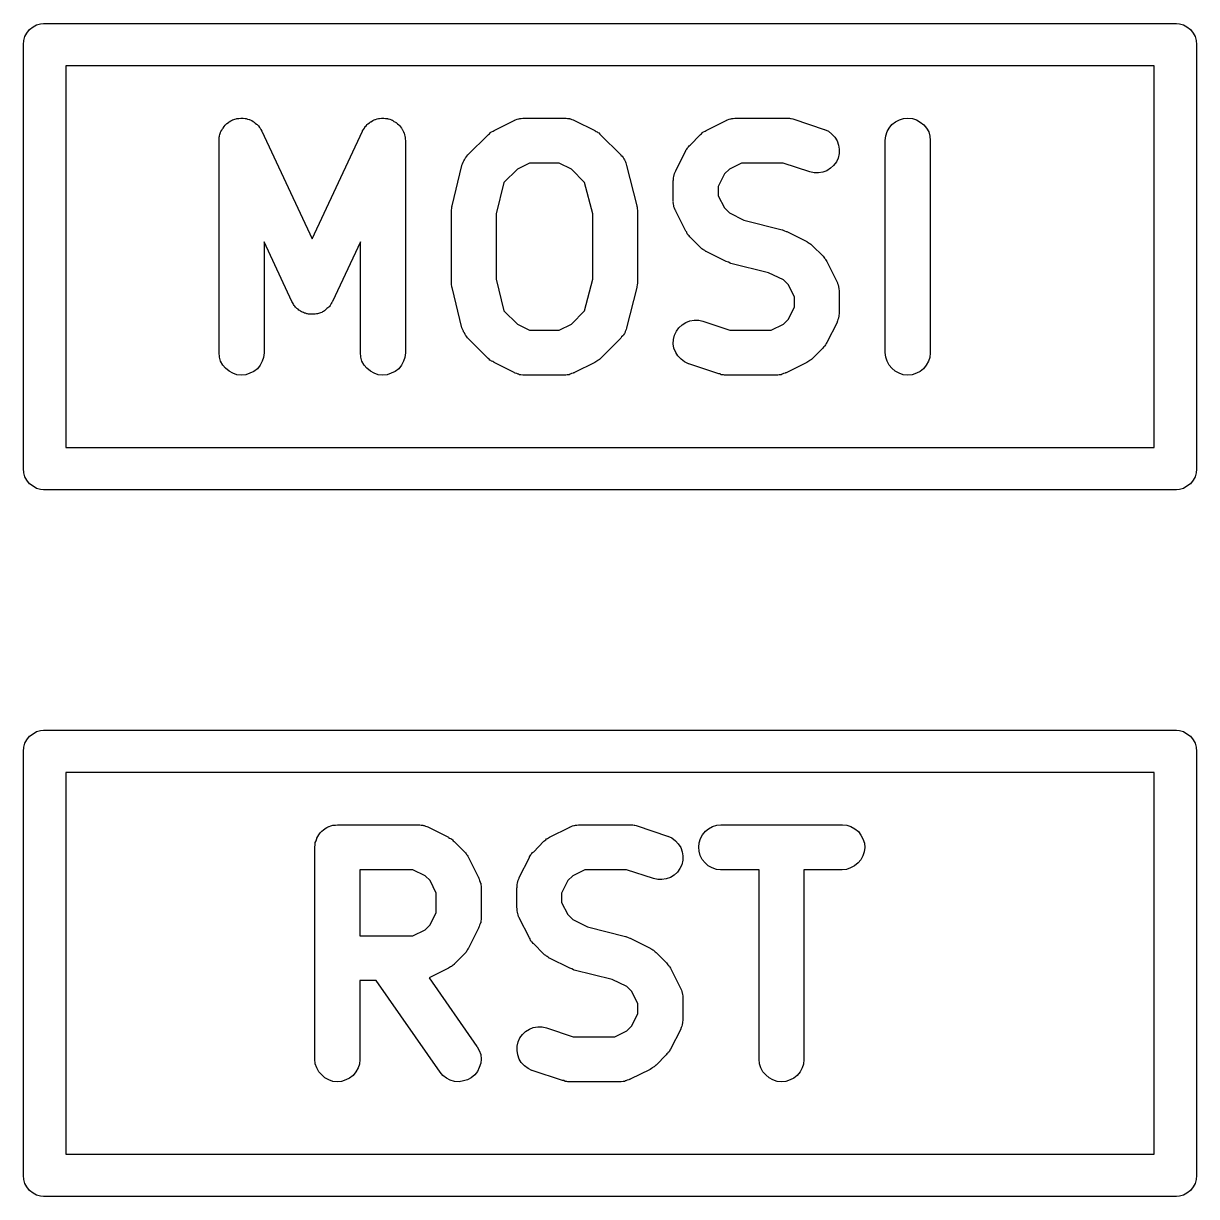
# Model space of a CAD drawing. Extents: x 100.6 to 144.5, y -108 to -92.
# Drawn here: x 100.64 to 103.96, y -103.66 to -100.34 of the extents above; entities that cross this region are included whole.
import ezdxf

# ---------------------------------------------------------------- set-up
doc = ezdxf.new("R2010")
doc.units = 0
doc.header["$MEASUREMENT"] = 0
doc.layers.add('BLACK', color=7, linetype='CONTINUOUS')

msp = doc.modelspace()

# ---------------------------------------------------------------- linework, layer by layer
at = {"layer": 'BLACK', "linetype": 'CONTINUOUS'}
for p, q in [((100.65, -100.367), (100.657, -100.357)), ((100.657, -100.357), (100.667, -100.35)), ((100.667, -100.35), (100.677, -100.344)), ((100.677, -100.344), (100.688, -100.341)), ((100.688, -100.341), (100.697, -100.34)), ((100.697, -100.34), (100.7, -100.34)), ((100.7, -100.34), (100.703, -100.34)), ((100.703, -100.34), (103.897, -100.34)), ((103.897, -100.34), (103.9, -100.34)), ((103.9, -100.34), (103.903, -100.34)), ((103.903, -100.34), (103.912, -100.341)), ((103.912, -100.341), (103.923, -100.344)), ((103.923, -100.344), (103.933, -100.35)), ((103.933, -100.35), (103.943, -100.357)), ((103.943, -100.357), (103.95, -100.367)), ((100.64, -100.4), (100.641, -100.388)), ((100.641, -100.388), (100.644, -100.377)), ((100.644, -100.377), (100.65, -100.367)), ((103.95, -100.367), (103.956, -100.377)), ((103.956, -100.377), (103.959, -100.388)), ((103.959, -100.388), (103.96, -100.4)), ((100.64, -100.403), (100.64, -100.4)), ((100.64, -101.597), (100.64, -100.403)), ((103.96, -100.4), (103.96, -100.403)), ((103.96, -100.403), (103.96, -101.597)), ((100.76, -100.46), (100.76, -101.54)), ((103.84, -100.46), (100.76, -100.46)), ((103.84, -101.54), (103.84, -100.46)), ((101.208, -100.632), (101.211, -100.628)), ((101.211, -100.628), (101.212, -100.627)), ((101.212, -100.627), (101.213, -100.626)), ((101.213, -100.626), (101.216, -100.623)), ((101.216, -100.623), (101.22, -100.62)), ((101.22, -100.62), (101.221, -100.619)), ((101.221, -100.619), (101.222, -100.618)), ((101.222, -100.618), (101.227, -100.616)), ((101.227, -100.616), (101.231, -100.614)), ((101.231, -100.614), (101.232, -100.613)), ((101.232, -100.613), (101.233, -100.613)), ((101.233, -100.613), (101.238, -100.611)), ((101.238, -100.611), (101.242, -100.61)), ((101.242, -100.61), (101.244, -100.609)), ((101.244, -100.609), (101.245, -100.609)), ((101.245, -100.609), (101.25, -100.609)), ((101.25, -100.609), (101.255, -100.608)), ((101.255, -100.608), (101.256, -100.608)), ((101.256, -100.608), (101.258, -100.608)), ((101.258, -100.608), (101.262, -100.608)), ((101.262, -100.608), (101.267, -100.609)), ((101.267, -100.609), (101.268, -100.609)), ((101.268, -100.609), (101.27, -100.609)), ((101.27, -100.609), (101.274, -100.611)), ((101.274, -100.611), (101.279, -100.612)), ((101.279, -100.612), (101.28, -100.612)), ((101.28, -100.612), (101.282, -100.613)), ((101.282, -100.613), (101.286, -100.615)), ((101.286, -100.615), (101.29, -100.617)), ((101.29, -100.617), (101.291, -100.618)), ((101.291, -100.618), (101.293, -100.619)), ((101.293, -100.619), (101.296, -100.622)), ((101.296, -100.622), (101.3, -100.625)), ((101.3, -100.625), (101.301, -100.626)), ((101.301, -100.626), (101.302, -100.627)), ((101.302, -100.627), (101.305, -100.63)), ((101.61, -100.63), (101.613, -100.626)), ((101.613, -100.626), (101.614, -100.625)), ((101.614, -100.625), (101.615, -100.624)), ((101.615, -100.624), (101.619, -100.621)), ((101.619, -100.621), (101.622, -100.618)), ((101.622, -100.618), (101.624, -100.618)), ((101.624, -100.618), (101.625, -100.617)), ((101.625, -100.617), (101.629, -100.615)), ((101.629, -100.615), (101.633, -100.613)), ((101.633, -100.613), (101.635, -100.612)), ((101.635, -100.612), (101.636, -100.612)), ((101.636, -100.612), (101.641, -100.61)), ((101.641, -100.61), (101.645, -100.609)), ((101.645, -100.609), (101.647, -100.609)), ((101.647, -100.609), (101.648, -100.609)), ((101.648, -100.609), (101.653, -100.608)), ((101.653, -100.608), (101.658, -100.608)), ((101.658, -100.608), (101.659, -100.608)), ((101.659, -100.608), (101.66, -100.608)), ((101.66, -100.608), (101.665, -100.609)), ((101.665, -100.609), (101.67, -100.609)), ((101.67, -100.609), (101.671, -100.61)), ((101.671, -100.61), (101.673, -100.61)), ((101.673, -100.61), (101.677, -100.611)), ((101.677, -100.611), (101.682, -100.613)), ((101.682, -100.613), (101.683, -100.614)), ((101.683, -100.614), (101.684, -100.614)), ((101.684, -100.614), (101.688, -100.617)), ((101.688, -100.617), (101.693, -100.619)), ((101.693, -100.619), (101.694, -100.62)), ((101.694, -100.62), (101.695, -100.62)), ((101.695, -100.62), (101.699, -100.624)), ((101.699, -100.624), (101.702, -100.627)), ((101.702, -100.627), (101.703, -100.628)), ((101.703, -100.628), (101.704, -100.629)), ((101.704, -100.629), (101.707, -100.633)), ((101.972, -100.643), (102.029, -100.615)), ((102.029, -100.615), (102.03, -100.614)), ((102.03, -100.614), (102.031, -100.614)), ((102.031, -100.614), (102.033, -100.613)), ((102.033, -100.613), (102.037, -100.611)), ((102.037, -100.611), (102.041, -100.61)), ((102.041, -100.61), (102.043, -100.61)), ((102.043, -100.61), (102.045, -100.609)), ((102.045, -100.609), (102.049, -100.609)), ((102.049, -100.609), (102.053, -100.608)), ((102.053, -100.608), (102.055, -100.608)), ((102.055, -100.608), (102.057, -100.608)), ((102.057, -100.608), (102.171, -100.608)), ((102.171, -100.608), (102.172, -100.608)), ((102.172, -100.608), (102.174, -100.608)), ((102.174, -100.608), (102.176, -100.608)), ((102.176, -100.608), (102.18, -100.609)), ((102.18, -100.609), (102.185, -100.609)), ((102.185, -100.609), (102.186, -100.61)), ((102.186, -100.61), (102.188, -100.61)), ((102.188, -100.61), (102.192, -100.612)), ((102.192, -100.612), (102.196, -100.613)), ((102.196, -100.613), (102.198, -100.614)), ((102.198, -100.614), (102.2, -100.615)), ((102.2, -100.615), (102.257, -100.643)), ((102.572, -100.643), (102.629, -100.615)), ((102.629, -100.615), (102.63, -100.614)), ((102.63, -100.614), (102.631, -100.614)), ((102.631, -100.614), (102.633, -100.613)), ((102.633, -100.613), (102.637, -100.611)), ((102.637, -100.611), (102.641, -100.61)), ((102.641, -100.61), (102.643, -100.61)), ((102.643, -100.61), (102.645, -100.609)), ((102.645, -100.609), (102.649, -100.609)), ((102.649, -100.609), (102.653, -100.608)), ((102.653, -100.608), (102.655, -100.608)), ((102.655, -100.608), (102.657, -100.608)), ((102.657, -100.608), (102.8, -100.608)), ((102.8, -100.608), (102.801, -100.608)), ((102.801, -100.608), (102.804, -100.608)), ((102.804, -100.608), (102.808, -100.608)), ((102.808, -100.608), (102.811, -100.609)), ((102.811, -100.609), (102.813, -100.609)), ((102.813, -100.609), (102.817, -100.61)), ((102.817, -100.61), (102.82, -100.611)), ((102.82, -100.611), (102.906, -100.64)), ((103.09, -100.636), (103.098, -100.626)), ((103.098, -100.626), (103.108, -100.618)), ((103.108, -100.618), (103.119, -100.613)), ((103.119, -100.613), (103.131, -100.609)), ((103.131, -100.609), (103.143, -100.608)), ((103.143, -100.608), (103.156, -100.609)), ((103.156, -100.609), (103.167, -100.613)), ((103.167, -100.613), (103.178, -100.619)), ((103.178, -100.619), (103.188, -100.627)), ((103.188, -100.627), (103.196, -100.636)), ((101.194, -100.661), (101.195, -100.66)), ((101.194, -100.666), (101.194, -100.661)), ((101.195, -100.658), (101.196, -100.654)), ((101.195, -100.66), (101.195, -100.658)), ((101.196, -100.654), (101.198, -100.649)), ((101.198, -100.648), (101.199, -100.646)), ((101.198, -100.649), (101.198, -100.648)), ((101.199, -100.646), (101.201, -100.642)), ((101.201, -100.642), (101.203, -100.638)), ((101.203, -100.638), (101.204, -100.637)), ((101.204, -100.637), (101.205, -100.636)), ((101.205, -100.636), (101.208, -100.632)), ((101.305, -100.63), (101.308, -100.634)), ((101.308, -100.634), (101.309, -100.635)), ((101.309, -100.635), (101.31, -100.636)), ((101.31, -100.636), (101.312, -100.64)), ((101.312, -100.64), (101.315, -100.645)), ((101.315, -100.645), (101.457, -100.95)), ((101.457, -100.95), (101.6, -100.645)), ((101.6, -100.644), (101.602, -100.64)), ((101.6, -100.645), (101.6, -100.644)), ((101.602, -100.64), (101.605, -100.636)), ((101.605, -100.636), (101.606, -100.634)), ((101.606, -100.633), (101.61, -100.63)), ((101.606, -100.634), (101.606, -100.633)), ((101.707, -100.633), (101.71, -100.636)), ((101.71, -100.636), (101.711, -100.638)), ((101.711, -100.638), (101.712, -100.639)), ((101.712, -100.639), (101.714, -100.643)), ((101.714, -100.643), (101.716, -100.647)), ((101.716, -100.647), (101.716, -100.649)), ((101.716, -100.649), (101.717, -100.65)), ((101.717, -100.65), (101.718, -100.655)), ((101.718, -100.655), (101.719, -100.659)), ((101.719, -100.659), (101.72, -100.661)), ((101.72, -100.661), (101.72, -100.662)), ((101.72, -100.662), (101.72, -100.667)), ((101.898, -100.712), (101.955, -100.655)), ((101.955, -100.655), (101.956, -100.654)), ((101.956, -100.654), (101.959, -100.652)), ((101.959, -100.652), (101.961, -100.65)), ((101.961, -100.65), (101.963, -100.648)), ((101.963, -100.648), (101.965, -100.647)), ((101.965, -100.647), (101.969, -100.645)), ((101.969, -100.645), (101.972, -100.643)), ((102.257, -100.643), (102.258, -100.644)), ((102.258, -100.644), (102.261, -100.646)), ((102.261, -100.646), (102.264, -100.647)), ((102.264, -100.647), (102.266, -100.649)), ((102.266, -100.649), (102.268, -100.65)), ((102.268, -100.65), (102.271, -100.653)), ((102.271, -100.653), (102.273, -100.655)), ((102.273, -100.655), (102.331, -100.712)), ((102.527, -100.684), (102.555, -100.655)), ((102.555, -100.655), (102.556, -100.654)), ((102.556, -100.654), (102.559, -100.652)), ((102.559, -100.652), (102.561, -100.65)), ((102.561, -100.65), (102.563, -100.648)), ((102.563, -100.648), (102.565, -100.647)), ((102.565, -100.647), (102.569, -100.645)), ((102.569, -100.645), (102.572, -100.643)), ((102.906, -100.64), (102.907, -100.64)), ((102.907, -100.64), (102.918, -100.645)), ((102.918, -100.645), (102.928, -100.653)), ((102.928, -100.653), (102.936, -100.662)), ((102.936, -100.662), (102.943, -100.672)), ((103.079, -100.671), (103.081, -100.658)), ((103.081, -100.658), (103.084, -100.646)), ((103.084, -100.646), (103.09, -100.636)), ((103.196, -100.636), (103.202, -100.647)), ((103.202, -100.647), (103.205, -100.659)), ((103.205, -100.659), (103.206, -100.671)), ((101.194, -100.671), (101.194, -100.666)), ((101.194, -101.271), (101.194, -100.671)), ((101.194, -100.671), (101.194, -100.671)), ((101.72, -100.667), (101.721, -100.671)), ((101.721, -100.671), (101.721, -101.271)), ((102.517, -100.696), (102.519, -100.693)), ((102.519, -100.693), (102.52, -100.691)), ((102.52, -100.691), (102.522, -100.689)), ((102.522, -100.689), (102.524, -100.686)), ((102.524, -100.686), (102.527, -100.684)), ((102.943, -100.672), (102.947, -100.684)), ((102.947, -100.684), (102.949, -100.696)), ((103.079, -101.271), (103.079, -100.671)), ((103.079, -100.671), (103.079, -100.671)), ((103.206, -100.671), (103.206, -101.271)), ((101.886, -100.729), (101.888, -100.726)), ((101.888, -100.726), (101.89, -100.722)), ((101.89, -100.722), (101.891, -100.72)), ((101.891, -100.72), (101.892, -100.719)), ((101.892, -100.719), (101.895, -100.716)), ((101.895, -100.716), (101.898, -100.712)), ((102.331, -100.712), (102.331, -100.713)), ((102.331, -100.713), (102.334, -100.716)), ((102.334, -100.716), (102.337, -100.719)), ((102.337, -100.719), (102.338, -100.721)), ((102.338, -100.721), (102.339, -100.723)), ((102.339, -100.723), (102.341, -100.726)), ((102.341, -100.726), (102.343, -100.73)), ((102.486, -100.757), (102.515, -100.7)), ((102.515, -100.699), (102.517, -100.696)), ((102.515, -100.7), (102.515, -100.699)), ((102.946, -100.721), (102.941, -100.732)), ((102.949, -100.708), (102.946, -100.721)), ((102.949, -100.696), (102.949, -100.708)), ((101.853, -100.856), (101.881, -100.742)), ((101.881, -100.741), (101.883, -100.737)), ((101.881, -100.742), (101.881, -100.741)), ((101.883, -100.737), (101.884, -100.733)), ((101.884, -100.733), (101.885, -100.731)), ((101.885, -100.731), (101.886, -100.729)), ((102.038, -100.752), (102, -100.79)), ((102.072, -100.735), (102.038, -100.752)), ((102.156, -100.735), (102.072, -100.735)), ((102.191, -100.752), (102.156, -100.735)), ((102.228, -100.79), (102.191, -100.752)), ((102.343, -100.73), (102.344, -100.732)), ((102.344, -100.732), (102.345, -100.734)), ((102.345, -100.734), (102.346, -100.738)), ((102.346, -100.738), (102.347, -100.742)), ((102.347, -100.742), (102.376, -100.856)), ((102.483, -100.765), (102.484, -100.761)), ((102.484, -100.761), (102.485, -100.759)), ((102.485, -100.759), (102.486, -100.757)), ((102.638, -100.752), (102.624, -100.766)), ((102.672, -100.735), (102.638, -100.752)), ((102.79, -100.735), (102.672, -100.735)), ((102.866, -100.76), (102.79, -100.735)), ((102.878, -100.763), (102.866, -100.76)), ((102.902, -100.761), (102.89, -100.763)), ((102.914, -100.757), (102.902, -100.761)), ((102.924, -100.75), (102.914, -100.757)), ((102.933, -100.742), (102.924, -100.75)), ((102.941, -100.732), (102.933, -100.742)), ((102, -100.79), (101.978, -100.879)), ((102.251, -100.879), (102.228, -100.79)), ((102.479, -100.785), (102.48, -100.783)), ((102.479, -100.786), (102.479, -100.785)), ((102.479, -100.843), (102.479, -100.786)), ((102.48, -100.777), (102.481, -100.773)), ((102.48, -100.781), (102.48, -100.777)), ((102.48, -100.783), (102.48, -100.781)), ((102.481, -100.771), (102.482, -100.769)), ((102.481, -100.773), (102.481, -100.771)), ((102.482, -100.769), (102.483, -100.765)), ((102.624, -100.766), (102.606, -100.801)), ((102.89, -100.763), (102.878, -100.763)), ((102.606, -100.801), (102.606, -100.828)), ((102.606, -100.828), (102.624, -100.862)), ((101.852, -100.858), (101.853, -100.857)), ((101.852, -100.863), (101.852, -100.858)), ((101.853, -100.857), (101.853, -100.856)), ((102.376, -100.856), (102.376, -100.857)), ((102.376, -100.857), (102.376, -100.858)), ((102.376, -100.858), (102.377, -100.859)), ((102.377, -100.859), (102.377, -100.864)), ((102.48, -100.845), (102.479, -100.843)), ((102.479, -100.847), (102.48, -100.845)), ((102.48, -100.851), (102.479, -100.847)), ((102.481, -100.855), (102.48, -100.851)), ((102.481, -100.857), (102.481, -100.855)), ((102.481, -100.859), (102.481, -100.857)), ((102.483, -100.863), (102.481, -100.859)), ((101.851, -100.868), (101.852, -100.863)), ((101.851, -100.869), (101.851, -100.868)), ((101.851, -100.871), (101.851, -100.869)), ((101.851, -101.071), (101.851, -100.871)), ((101.851, -100.871), (101.851, -100.871)), ((101.978, -100.879), (101.978, -101.064)), ((102.251, -101.064), (102.251, -100.879)), ((102.377, -100.864), (102.378, -100.869)), ((102.378, -100.869), (102.378, -100.87)), ((102.378, -100.87), (102.378, -100.871)), ((102.378, -100.871), (102.378, -101.071)), ((102.484, -100.867), (102.483, -100.863)), ((102.485, -100.869), (102.484, -100.867)), ((102.486, -100.87), (102.485, -100.869)), ((102.486, -100.871), (102.486, -100.87)), ((102.515, -100.928), (102.486, -100.871)), ((102.624, -100.862), (102.638, -100.876)), ((102.638, -100.876), (102.679, -100.897)), ((102.679, -100.897), (102.787, -100.924)), ((102.787, -100.924), (102.788, -100.924)), ((102.788, -100.924), (102.788, -100.924)), ((102.788, -100.924), (102.788, -100.924)), ((102.788, -100.924), (102.794, -100.927)), ((102.794, -100.927), (102.799, -100.929)), ((101.4, -101.127), (101.321, -100.958)), ((101.321, -100.958), (101.321, -101.271)), ((101.594, -100.958), (101.515, -101.127)), ((101.594, -101.271), (101.594, -100.958)), ((102.517, -100.931), (102.515, -100.928)), ((102.518, -100.935), (102.517, -100.931)), ((102.52, -100.937), (102.518, -100.935)), ((102.521, -100.939), (102.52, -100.937)), ((102.524, -100.941), (102.521, -100.939)), ((102.526, -100.944), (102.524, -100.941)), ((102.527, -100.945), (102.526, -100.944)), ((102.555, -100.973), (102.527, -100.945)), ((102.799, -100.929), (102.8, -100.929)), ((102.8, -100.929), (102.8, -100.929)), ((102.8, -100.929), (102.857, -100.957)), ((102.857, -100.957), (102.858, -100.958)), ((102.858, -100.958), (102.861, -100.96)), ((102.861, -100.96), (102.864, -100.962)), ((102.558, -100.976), (102.555, -100.973)), ((102.56, -100.978), (102.558, -100.976)), ((102.563, -100.98), (102.56, -100.978)), ((102.565, -100.981), (102.563, -100.98)), ((102.568, -100.983), (102.565, -100.981)), ((102.571, -100.985), (102.568, -100.983)), ((102.572, -100.985), (102.571, -100.985)), ((102.629, -101.014), (102.572, -100.985)), ((102.864, -100.962), (102.866, -100.963)), ((102.866, -100.963), (102.868, -100.965)), ((102.868, -100.965), (102.871, -100.967)), ((102.871, -100.967), (102.873, -100.969)), ((102.873, -100.969), (102.902, -100.998)), ((102.635, -101.016), (102.629, -101.014)), ((102.629, -101.014), (102.629, -101.014)), ((102.629, -101.014), (102.629, -101.014)), ((102.64, -101.018), (102.635, -101.016)), ((102.641, -101.018), (102.64, -101.018)), ((102.641, -101.019), (102.641, -101.018)), ((102.642, -101.019), (102.641, -101.019)), ((102.749, -101.046), (102.642, -101.019)), ((102.902, -100.998), (102.903, -100.999)), ((102.903, -100.999), (102.905, -101.001)), ((102.905, -101.001), (102.907, -101.004)), ((102.907, -101.004), (102.909, -101.006)), ((102.909, -101.006), (102.91, -101.008)), ((102.91, -101.008), (102.912, -101.011)), ((102.912, -101.011), (102.914, -101.014)), ((102.914, -101.014), (102.943, -101.072)), ((102.791, -101.066), (102.749, -101.046)), ((101.851, -101.073), (101.851, -101.071)), ((101.851, -101.074), (101.851, -101.073)), ((101.851, -101.079), (101.851, -101.074)), ((101.852, -101.084), (101.851, -101.079)), ((101.852, -101.085), (101.852, -101.084)), ((101.852, -101.086), (101.852, -101.085)), ((101.853, -101.087), (101.852, -101.086)), ((101.881, -101.201), (101.853, -101.087)), ((101.978, -101.064), (102, -101.153)), ((102.228, -101.153), (102.251, -101.064)), ((102.376, -101.087), (102.347, -101.201)), ((102.377, -101.08), (102.376, -101.085)), ((102.376, -101.085), (102.376, -101.086)), ((102.376, -101.086), (102.376, -101.087)), ((102.378, -101.075), (102.377, -101.08)), ((102.378, -101.071), (102.378, -101.072)), ((102.378, -101.072), (102.378, -101.073)), ((102.378, -101.073), (102.378, -101.075)), ((102.805, -101.08), (102.791, -101.066)), ((102.822, -101.115), (102.805, -101.08)), ((102.943, -101.072), (102.943, -101.072)), ((102.943, -101.072), (102.944, -101.074)), ((102.944, -101.074), (102.944, -101.076)), ((102.944, -101.076), (102.946, -101.08)), ((102.946, -101.08), (102.947, -101.084)), ((102.947, -101.084), (102.947, -101.086)), ((102.947, -101.086), (102.948, -101.088)), ((102.948, -101.088), (102.948, -101.092)), ((102.948, -101.092), (102.949, -101.096)), ((101.401, -101.13), (101.4, -101.127)), ((101.515, -101.127), (101.514, -101.128)), ((102.822, -101.142), (102.822, -101.115)), ((102.949, -101.096), (102.949, -101.098)), ((102.949, -101.098), (102.949, -101.1)), ((102.949, -101.1), (102.949, -101.157)), ((101.403, -101.133), (101.401, -101.13)), ((101.404, -101.135), (101.403, -101.133)), ((101.406, -101.138), (101.404, -101.135)), ((101.408, -101.14), (101.406, -101.138)), ((101.41, -101.143), (101.408, -101.14)), ((101.412, -101.145), (101.41, -101.143)), ((101.414, -101.147), (101.412, -101.145)), ((101.417, -101.149), (101.414, -101.147)), ((101.419, -101.151), (101.417, -101.149)), ((101.422, -101.152), (101.419, -101.151)), ((101.424, -101.154), (101.422, -101.152)), ((101.427, -101.156), (101.424, -101.154)), ((101.43, -101.157), (101.427, -101.156)), ((101.433, -101.158), (101.43, -101.157)), ((101.435, -101.16), (101.433, -101.158)), ((101.438, -101.16), (101.435, -101.16)), ((101.442, -101.162), (101.438, -101.16)), ((101.478, -101.16), (101.475, -101.161)), ((101.481, -101.159), (101.478, -101.16)), ((101.484, -101.158), (101.481, -101.159)), ((101.486, -101.156), (101.484, -101.158)), ((101.489, -101.155), (101.486, -101.156)), ((101.492, -101.153), (101.489, -101.155)), ((101.494, -101.151), (101.492, -101.153)), ((101.497, -101.149), (101.494, -101.151)), ((101.499, -101.147), (101.497, -101.149)), ((101.501, -101.145), (101.499, -101.147)), ((101.504, -101.143), (101.501, -101.145)), ((101.506, -101.141), (101.504, -101.143)), ((101.508, -101.138), (101.506, -101.141)), ((101.509, -101.136), (101.508, -101.138)), ((101.511, -101.133), (101.509, -101.136)), ((101.513, -101.13), (101.511, -101.133)), ((101.514, -101.128), (101.513, -101.13)), ((102, -101.153), (102.038, -101.191)), ((102.191, -101.191), (102.228, -101.153)), ((102.805, -101.177), (102.822, -101.142)), ((102.949, -101.157), (102.949, -101.158)), ((102.949, -101.158), (102.949, -101.16)), ((102.949, -101.16), (102.949, -101.162)), ((101.444, -101.162), (101.442, -101.162)), ((101.447, -101.163), (101.444, -101.162)), ((101.451, -101.163), (101.447, -101.163)), ((101.454, -101.163), (101.451, -101.163)), ((101.457, -101.163), (101.454, -101.163)), ((101.46, -101.163), (101.457, -101.163)), ((101.463, -101.163), (101.46, -101.163)), ((101.466, -101.163), (101.463, -101.163)), ((101.469, -101.162), (101.466, -101.163)), ((101.472, -101.162), (101.469, -101.162)), ((101.475, -101.161), (101.472, -101.162)), ((102.038, -101.191), (102.072, -101.208)), ((102.156, -101.208), (102.191, -101.191)), ((102.495, -101.201), (102.504, -101.193)), ((102.504, -101.193), (102.515, -101.186)), ((102.515, -101.186), (102.526, -101.182)), ((102.526, -101.182), (102.538, -101.18)), ((102.538, -101.18), (102.551, -101.18)), ((102.551, -101.18), (102.563, -101.183)), ((102.563, -101.183), (102.639, -101.208)), ((102.756, -101.208), (102.791, -101.191)), ((102.791, -101.191), (102.805, -101.177)), ((102.943, -101.186), (102.914, -101.243)), ((102.944, -101.182), (102.943, -101.184)), ((102.943, -101.184), (102.943, -101.186)), ((102.945, -101.178), (102.944, -101.182)), ((102.947, -101.174), (102.945, -101.178)), ((102.948, -101.17), (102.947, -101.172)), ((102.947, -101.172), (102.947, -101.174)), ((102.949, -101.162), (102.948, -101.166)), ((102.948, -101.166), (102.948, -101.17)), ((101.883, -101.205), (101.881, -101.201)), ((101.884, -101.209), (101.883, -101.205)), ((101.885, -101.211), (101.884, -101.209)), ((101.885, -101.213), (101.885, -101.211)), ((101.888, -101.216), (101.885, -101.213)), ((101.89, -101.22), (101.888, -101.216)), ((101.891, -101.222), (101.89, -101.22)), ((101.892, -101.223), (101.891, -101.222)), ((101.895, -101.227), (101.892, -101.223)), ((102.072, -101.208), (102.156, -101.208)), ((102.336, -101.224), (102.333, -101.227)), ((102.337, -101.223), (102.336, -101.224)), ((102.338, -101.221), (102.337, -101.223)), ((102.341, -101.217), (102.338, -101.221)), ((102.343, -101.214), (102.341, -101.217)), ((102.344, -101.21), (102.343, -101.212)), ((102.343, -101.212), (102.343, -101.214)), ((102.346, -101.206), (102.344, -101.21)), ((102.347, -101.202), (102.346, -101.206)), ((102.347, -101.201), (102.347, -101.202)), ((102.48, -101.234), (102.483, -101.222)), ((102.483, -101.222), (102.488, -101.211)), ((102.488, -101.211), (102.495, -101.201)), ((102.639, -101.208), (102.756, -101.208)), ((101.897, -101.23), (101.895, -101.227)), ((101.898, -101.231), (101.897, -101.23)), ((101.955, -101.288), (101.898, -101.231)), ((102.331, -101.231), (102.273, -101.288)), ((102.333, -101.227), (102.331, -101.231)), ((102.479, -101.247), (102.48, -101.234)), ((102.481, -101.259), (102.479, -101.247)), ((102.486, -101.271), (102.481, -101.259)), ((102.902, -101.259), (102.873, -101.288)), ((102.904, -101.256), (102.902, -101.259)), ((102.907, -101.254), (102.904, -101.256)), ((102.908, -101.252), (102.907, -101.254)), ((102.91, -101.25), (102.908, -101.252)), ((102.912, -101.246), (102.91, -101.25)), ((102.914, -101.243), (102.912, -101.246)), ((102.914, -101.243), (102.914, -101.243)), ((101.195, -101.284), (101.194, -101.271)), ((101.198, -101.296), (101.195, -101.284)), ((101.319, -101.285), (101.316, -101.296)), ((101.321, -101.272), (101.319, -101.285)), ((101.321, -101.271), (101.321, -101.272)), ((101.595, -101.284), (101.594, -101.271)), ((101.598, -101.296), (101.595, -101.284)), ((101.719, -101.285), (101.716, -101.296)), ((101.721, -101.272), (101.719, -101.285)), ((101.721, -101.271), (101.721, -101.272)), ((101.958, -101.29), (101.955, -101.288)), ((101.96, -101.293), (101.958, -101.29)), ((101.963, -101.294), (101.96, -101.293)), ((102.267, -101.293), (102.265, -101.294)), ((102.27, -101.291), (102.267, -101.293)), ((102.273, -101.288), (102.27, -101.291)), ((102.273, -101.288), (102.273, -101.288)), ((102.492, -101.281), (102.486, -101.271)), ((102.501, -101.29), (102.492, -101.281)), ((102.511, -101.298), (102.501, -101.29)), ((102.867, -101.293), (102.865, -101.294)), ((102.87, -101.291), (102.867, -101.293)), ((102.873, -101.288), (102.87, -101.291)), ((102.873, -101.288), (102.873, -101.288)), ((103.081, -101.284), (103.079, -101.271)), ((103.084, -101.296), (103.081, -101.284)), ((103.205, -101.285), (103.201, -101.296)), ((103.206, -101.272), (103.205, -101.285)), ((103.206, -101.271), (103.206, -101.272)), ((101.204, -101.307), (101.198, -101.296)), ((101.212, -101.316), (101.204, -101.307)), ((101.222, -101.324), (101.212, -101.316)), ((101.233, -101.33), (101.222, -101.324)), ((101.292, -101.325), (101.281, -101.33)), ((101.302, -101.317), (101.292, -101.325)), ((101.31, -101.307), (101.302, -101.317)), ((101.316, -101.296), (101.31, -101.307)), ((101.604, -101.307), (101.598, -101.296)), ((101.612, -101.316), (101.604, -101.307)), ((101.622, -101.324), (101.612, -101.316)), ((101.633, -101.33), (101.622, -101.324)), ((101.692, -101.325), (101.681, -101.33)), ((101.702, -101.317), (101.692, -101.325)), ((101.71, -101.307), (101.702, -101.317)), ((101.716, -101.296), (101.71, -101.307)), ((101.965, -101.296), (101.963, -101.294)), ((101.968, -101.297), (101.965, -101.296)), ((101.971, -101.299), (101.968, -101.297)), ((101.972, -101.3), (101.971, -101.299)), ((102.029, -101.328), (101.972, -101.3)), ((102.257, -101.3), (102.2, -101.328)), ((102.26, -101.298), (102.257, -101.3)), ((102.263, -101.296), (102.26, -101.298)), ((102.265, -101.294), (102.263, -101.296)), ((102.522, -101.303), (102.511, -101.298)), ((102.523, -101.303), (102.522, -101.303)), ((102.608, -101.332), (102.523, -101.303)), ((102.857, -101.3), (102.8, -101.328)), ((102.86, -101.298), (102.857, -101.3)), ((102.863, -101.296), (102.86, -101.298)), ((102.865, -101.294), (102.863, -101.296)), ((103.09, -101.307), (103.084, -101.296)), ((103.098, -101.316), (103.09, -101.307)), ((103.107, -101.324), (103.098, -101.316)), ((103.118, -101.33), (103.107, -101.324)), ((103.178, -101.325), (103.167, -101.33)), ((103.187, -101.317), (103.178, -101.325)), ((103.195, -101.307), (103.187, -101.317)), ((103.201, -101.296), (103.195, -101.307)), ((101.244, -101.334), (101.233, -101.33)), ((101.257, -101.335), (101.244, -101.334)), ((101.269, -101.334), (101.257, -101.335)), ((101.281, -101.33), (101.269, -101.334)), ((101.644, -101.334), (101.633, -101.33)), ((101.657, -101.335), (101.644, -101.334)), ((101.669, -101.334), (101.657, -101.335)), ((101.681, -101.33), (101.669, -101.334)), ((102.03, -101.329), (102.029, -101.328)), ((102.032, -101.33), (102.03, -101.329)), ((102.036, -101.331), (102.032, -101.33)), ((102.04, -101.333), (102.036, -101.331)), ((102.042, -101.333), (102.04, -101.333)), ((102.044, -101.334), (102.042, -101.333)), ((102.048, -101.334), (102.044, -101.334)), ((102.053, -101.335), (102.048, -101.334)), ((102.054, -101.335), (102.053, -101.335)), ((102.056, -101.335), (102.054, -101.335)), ((102.057, -101.335), (102.056, -101.335)), ((102.171, -101.335), (102.057, -101.335)), ((102.173, -101.335), (102.171, -101.335)), ((102.175, -101.335), (102.173, -101.335)), ((102.179, -101.334), (102.175, -101.335)), ((102.184, -101.334), (102.179, -101.334)), ((102.186, -101.333), (102.184, -101.334)), ((102.187, -101.333), (102.186, -101.333)), ((102.191, -101.331), (102.187, -101.333)), ((102.196, -101.33), (102.191, -101.331)), ((102.197, -101.329), (102.196, -101.33)), ((102.199, -101.329), (102.197, -101.329)), ((102.2, -101.328), (102.199, -101.329)), ((102.612, -101.332), (102.608, -101.332)), ((102.615, -101.334), (102.612, -101.332)), ((102.618, -101.334), (102.615, -101.334)), ((102.621, -101.334), (102.618, -101.334)), ((102.624, -101.335), (102.621, -101.334)), ((102.628, -101.335), (102.624, -101.335)), ((102.629, -101.335), (102.628, -101.335)), ((102.771, -101.335), (102.629, -101.335)), ((102.773, -101.335), (102.771, -101.335)), ((102.775, -101.335), (102.773, -101.335)), ((102.779, -101.334), (102.775, -101.335)), ((102.784, -101.334), (102.779, -101.334)), ((102.786, -101.333), (102.784, -101.334)), ((102.787, -101.333), (102.786, -101.333)), ((102.791, -101.331), (102.787, -101.333)), ((102.796, -101.33), (102.791, -101.331)), ((102.797, -101.329), (102.796, -101.33)), ((102.799, -101.329), (102.797, -101.329)), ((102.8, -101.328), (102.799, -101.329)), ((103.13, -101.334), (103.118, -101.33)), ((103.142, -101.335), (103.13, -101.334)), ((103.155, -101.334), (103.142, -101.335)), ((103.167, -101.33), (103.155, -101.334)), ((100.76, -101.54), (103.84, -101.54)), ((100.64, -101.6), (100.64, -101.597)), ((100.641, -101.612), (100.64, -101.6)), ((100.644, -101.623), (100.641, -101.612)), ((100.65, -101.633), (100.644, -101.623)), ((103.956, -101.623), (103.95, -101.633)), ((103.959, -101.612), (103.956, -101.623)), ((103.96, -101.603), (103.959, -101.61)), ((103.959, -101.61), (103.959, -101.612)), ((103.96, -101.597), (103.96, -101.6)), ((103.96, -101.6), (103.96, -101.603)), ((103.96, -101.603), (103.96, -101.603)), ((100.657, -101.643), (100.65, -101.633)), ((100.667, -101.65), (100.657, -101.643)), ((100.677, -101.656), (100.667, -101.65)), ((100.688, -101.659), (100.677, -101.656)), ((103.923, -101.656), (103.912, -101.659)), ((103.933, -101.65), (103.923, -101.656)), ((103.943, -101.643), (103.933, -101.65)), ((103.95, -101.633), (103.943, -101.643)), ((100.697, -101.66), (100.688, -101.659)), ((100.7, -101.66), (100.697, -101.66)), ((100.697, -101.66), (100.697, -101.66)), ((100.703, -101.66), (100.7, -101.66)), ((103.897, -101.66), (100.703, -101.66)), ((103.9, -101.66), (103.897, -101.66)), ((103.903, -101.66), (103.9, -101.66)), ((103.912, -101.659), (103.903, -101.66)), ((103.903, -101.66), (103.903, -101.66)), ((100.657, -102.357), (100.667, -102.35)), ((100.667, -102.35), (100.677, -102.344)), ((100.677, -102.344), (100.688, -102.341)), ((100.688, -102.341), (100.697, -102.34)), ((100.697, -102.34), (100.7, -102.34)), ((100.7, -102.34), (100.703, -102.34)), ((100.703, -102.34), (103.897, -102.34)), ((103.897, -102.34), (103.9, -102.34)), ((103.9, -102.34), (103.903, -102.34)), ((103.903, -102.34), (103.912, -102.341)), ((103.912, -102.341), (103.923, -102.344)), ((103.923, -102.344), (103.933, -102.35)), ((103.933, -102.35), (103.943, -102.357)), ((100.64, -102.4), (100.641, -102.388)), ((100.641, -102.388), (100.644, -102.377)), ((100.644, -102.377), (100.65, -102.367)), ((100.65, -102.367), (100.657, -102.357)), ((103.943, -102.357), (103.95, -102.367)), ((103.95, -102.367), (103.956, -102.377)), ((103.956, -102.377), (103.959, -102.388)), ((103.959, -102.388), (103.96, -102.4)), ((100.64, -102.403), (100.64, -102.4)), ((100.64, -103.597), (100.64, -102.403)), ((103.96, -102.4), (103.96, -102.403)), ((103.96, -102.403), (103.96, -103.597)), ((100.76, -102.46), (100.76, -103.54)), ((103.84, -102.46), (100.76, -102.46)), ((103.84, -103.54), (103.84, -102.46)), ((101.489, -102.622), (101.493, -102.619)), ((101.493, -102.619), (101.494, -102.618)), ((101.494, -102.618), (101.499, -102.616)), ((101.494, -102.618), (101.494, -102.618)), ((101.499, -102.616), (101.504, -102.613)), ((101.504, -102.613), (101.505, -102.613)), ((101.505, -102.613), (101.51, -102.611)), ((101.505, -102.613), (101.505, -102.613)), ((101.51, -102.611), (101.516, -102.609)), ((101.516, -102.609), (101.516, -102.609)), ((101.516, -102.609), (101.517, -102.609)), ((101.517, -102.609), (101.523, -102.609)), ((101.523, -102.609), (101.529, -102.608)), ((101.529, -102.608), (101.757, -102.608)), ((101.757, -102.608), (101.758, -102.608)), ((101.758, -102.608), (101.76, -102.608)), ((101.76, -102.608), (101.762, -102.608)), ((101.762, -102.608), (101.766, -102.609)), ((101.766, -102.609), (101.77, -102.609)), ((101.77, -102.609), (101.772, -102.61)), ((101.772, -102.61), (101.774, -102.61)), ((101.774, -102.61), (101.778, -102.612)), ((101.778, -102.612), (101.782, -102.613)), ((101.782, -102.613), (101.784, -102.614)), ((101.784, -102.614), (101.786, -102.615)), ((101.786, -102.615), (101.843, -102.643)), ((102.129, -102.643), (102.186, -102.615)), ((102.186, -102.615), (102.187, -102.614)), ((102.187, -102.614), (102.188, -102.614)), ((102.188, -102.614), (102.19, -102.613)), ((102.19, -102.613), (102.194, -102.611)), ((102.194, -102.611), (102.198, -102.61)), ((102.198, -102.61), (102.2, -102.61)), ((102.2, -102.61), (102.202, -102.609)), ((102.202, -102.609), (102.206, -102.609)), ((102.206, -102.609), (102.211, -102.608)), ((102.211, -102.608), (102.212, -102.608)), ((102.212, -102.608), (102.214, -102.608)), ((102.214, -102.608), (102.357, -102.608)), ((102.357, -102.608), (102.358, -102.608)), ((102.358, -102.608), (102.362, -102.608)), ((102.362, -102.608), (102.365, -102.608)), ((102.365, -102.608), (102.368, -102.609)), ((102.368, -102.609), (102.37, -102.609)), ((102.37, -102.609), (102.374, -102.61)), ((102.374, -102.61), (102.377, -102.611)), ((102.377, -102.611), (102.463, -102.64)), ((102.57, -102.626), (102.579, -102.619)), ((102.579, -102.619), (102.59, -102.613)), ((102.59, -102.613), (102.602, -102.609)), ((102.602, -102.609), (102.614, -102.608)), ((102.614, -102.608), (102.957, -102.608)), ((102.957, -102.608), (102.958, -102.608)), ((102.958, -102.608), (102.97, -102.609)), ((102.97, -102.609), (102.982, -102.613)), ((102.982, -102.613), (102.993, -102.619)), ((102.993, -102.619), (103.003, -102.627)), ((101.466, -102.658), (101.468, -102.653)), ((101.468, -102.653), (101.47, -102.647)), ((101.47, -102.646), (101.473, -102.641)), ((101.47, -102.647), (101.47, -102.646)), ((101.47, -102.647), (101.47, -102.647)), ((101.473, -102.641), (101.476, -102.636)), ((101.476, -102.636), (101.48, -102.631)), ((101.476, -102.636), (101.476, -102.636)), ((101.476, -102.636), (101.476, -102.636)), ((101.48, -102.631), (101.484, -102.626)), ((101.484, -102.626), (101.489, -102.622)), ((101.484, -102.626), (101.484, -102.626)), ((101.484, -102.626), (101.484, -102.626)), ((101.843, -102.643), (101.843, -102.644)), ((101.843, -102.644), (101.846, -102.646)), ((101.846, -102.646), (101.85, -102.647)), ((101.85, -102.647), (101.852, -102.649)), ((101.852, -102.649), (101.854, -102.65)), ((101.854, -102.65), (101.856, -102.653)), ((101.856, -102.653), (101.859, -102.655)), ((102.112, -102.655), (102.113, -102.654)), ((102.113, -102.654), (102.116, -102.652)), ((102.116, -102.652), (102.118, -102.65)), ((102.118, -102.65), (102.12, -102.648)), ((102.12, -102.648), (102.123, -102.647)), ((102.123, -102.647), (102.126, -102.645)), ((102.126, -102.645), (102.129, -102.643)), ((102.463, -102.64), (102.464, -102.64)), ((102.464, -102.64), (102.475, -102.645)), ((102.475, -102.645), (102.485, -102.653)), ((102.485, -102.653), (102.493, -102.662)), ((102.552, -102.659), (102.556, -102.647)), ((102.556, -102.647), (102.562, -102.636)), ((102.562, -102.636), (102.57, -102.626)), ((103.003, -102.627), (103.01, -102.637)), ((103.01, -102.637), (103.016, -102.648)), ((103.016, -102.648), (103.02, -102.66)), ((101.465, -102.671), (101.466, -102.665)), ((101.465, -103.271), (101.465, -102.671)), ((101.465, -102.671), (101.465, -102.671)), ((101.465, -102.671), (101.465, -102.671)), ((101.465, -102.671), (101.465, -102.671)), ((101.465, -102.671), (101.465, -102.671)), ((101.466, -102.659), (101.466, -102.658)), ((101.466, -102.658), (101.466, -102.658)), ((101.466, -102.665), (101.466, -102.659)), ((101.859, -102.655), (101.888, -102.684)), ((101.888, -102.684), (101.888, -102.684)), ((101.888, -102.684), (101.891, -102.687)), ((101.891, -102.687), (101.893, -102.69)), ((102.079, -102.689), (102.081, -102.686)), ((102.081, -102.686), (102.084, -102.684)), ((102.084, -102.684), (102.112, -102.655)), ((102.493, -102.662), (102.5, -102.672)), ((102.5, -102.672), (102.504, -102.684)), ((102.504, -102.684), (102.506, -102.696)), ((102.551, -102.671), (102.552, -102.659)), ((102.552, -102.683), (102.551, -102.671)), ((102.555, -102.695), (102.552, -102.683)), ((103.019, -102.684), (103.016, -102.696)), ((103.021, -102.672), (103.019, -102.684)), ((103.02, -102.66), (103.021, -102.672)), ((101.893, -102.69), (101.894, -102.692)), ((101.894, -102.692), (101.896, -102.694)), ((101.896, -102.694), (101.898, -102.697)), ((101.898, -102.697), (101.9, -102.7)), ((101.9, -102.7), (101.928, -102.757)), ((102.043, -102.757), (102.072, -102.7)), ((102.072, -102.699), (102.074, -102.696)), ((102.072, -102.7), (102.072, -102.699)), ((102.074, -102.696), (102.076, -102.693)), ((102.076, -102.693), (102.077, -102.691)), ((102.077, -102.691), (102.079, -102.689)), ((102.506, -102.708), (102.503, -102.721)), ((102.506, -102.696), (102.506, -102.708)), ((102.561, -102.706), (102.555, -102.695)), ((102.569, -102.716), (102.561, -102.706)), ((102.578, -102.724), (102.569, -102.716)), ((103.002, -102.716), (102.992, -102.724)), ((103.01, -102.707), (103.002, -102.716)), ((103.016, -102.696), (103.01, -102.707)), ((101.592, -102.735), (101.592, -102.922)), ((101.742, -102.735), (101.592, -102.735)), ((101.777, -102.752), (101.742, -102.735)), ((101.791, -102.766), (101.777, -102.752)), ((102.195, -102.752), (102.181, -102.766)), ((102.229, -102.735), (102.195, -102.752)), ((102.347, -102.735), (102.229, -102.735)), ((102.423, -102.76), (102.347, -102.735)), ((102.482, -102.75), (102.471, -102.757)), ((102.491, -102.742), (102.482, -102.75)), ((102.498, -102.732), (102.491, -102.742)), ((102.503, -102.721), (102.498, -102.732)), ((102.589, -102.73), (102.578, -102.724)), ((102.601, -102.734), (102.589, -102.73)), ((102.613, -102.735), (102.601, -102.734)), ((102.614, -102.735), (102.613, -102.735)), ((102.722, -102.735), (102.614, -102.735)), ((102.722, -103.271), (102.722, -102.735)), ((102.957, -102.735), (102.849, -102.735)), ((102.849, -102.735), (102.849, -103.271)), ((102.969, -102.734), (102.957, -102.735)), ((102.981, -102.73), (102.969, -102.734)), ((102.992, -102.724), (102.981, -102.73)), ((101.808, -102.801), (101.791, -102.766)), ((101.928, -102.757), (101.929, -102.758)), ((101.929, -102.758), (101.929, -102.76)), ((101.929, -102.76), (101.93, -102.762)), ((101.93, -102.762), (101.931, -102.766)), ((101.931, -102.766), (101.933, -102.77)), ((101.933, -102.77), (101.933, -102.772)), ((101.933, -102.772), (101.934, -102.773)), ((101.934, -102.773), (101.934, -102.778)), ((101.934, -102.778), (101.935, -102.782)), ((101.935, -102.782), (101.935, -102.784)), ((101.935, -102.784), (101.935, -102.786)), ((101.935, -102.786), (101.935, -102.871)), ((102.036, -102.786), (102.037, -102.785)), ((102.036, -102.843), (102.036, -102.786)), ((102.037, -102.777), (102.038, -102.773)), ((102.037, -102.781), (102.037, -102.777)), ((102.037, -102.783), (102.037, -102.781)), ((102.037, -102.785), (102.037, -102.783)), ((102.038, -102.771), (102.039, -102.769)), ((102.038, -102.773), (102.038, -102.771)), ((102.039, -102.769), (102.04, -102.765)), ((102.04, -102.765), (102.042, -102.761)), ((102.042, -102.761), (102.043, -102.759)), ((102.043, -102.759), (102.043, -102.757)), ((102.181, -102.766), (102.163, -102.801)), ((102.435, -102.763), (102.423, -102.76)), ((102.447, -102.763), (102.435, -102.763)), ((102.459, -102.761), (102.447, -102.763)), ((102.471, -102.757), (102.459, -102.761)), ((101.808, -102.856), (101.808, -102.801)), ((102.163, -102.801), (102.163, -102.828)), ((102.037, -102.845), (102.036, -102.843)), ((102.037, -102.847), (102.037, -102.845)), ((102.037, -102.851), (102.037, -102.847)), ((102.038, -102.855), (102.037, -102.851)), ((102.163, -102.828), (102.181, -102.862)), ((101.791, -102.891), (101.808, -102.856)), ((101.934, -102.885), (101.933, -102.886)), ((101.933, -102.886), (101.933, -102.888)), ((101.935, -102.876), (101.934, -102.88)), ((101.934, -102.88), (101.934, -102.885)), ((101.935, -102.871), (101.935, -102.872)), ((101.935, -102.872), (101.935, -102.874)), ((101.935, -102.874), (101.935, -102.876)), ((102.038, -102.857), (102.038, -102.855)), ((102.039, -102.859), (102.038, -102.857)), ((102.04, -102.863), (102.039, -102.859)), ((102.041, -102.867), (102.04, -102.863)), ((102.042, -102.869), (102.041, -102.867)), ((102.043, -102.87), (102.042, -102.869)), ((102.043, -102.871), (102.043, -102.87)), ((102.072, -102.928), (102.043, -102.871)), ((102.181, -102.862), (102.195, -102.876)), ((102.195, -102.876), (102.236, -102.897)), ((101.742, -102.922), (101.777, -102.905)), ((101.777, -102.905), (101.791, -102.891)), ((101.928, -102.9), (101.9, -102.957)), ((101.929, -102.898), (101.928, -102.9)), ((101.93, -102.896), (101.929, -102.898)), ((101.931, -102.892), (101.93, -102.896)), ((101.933, -102.888), (101.931, -102.892)), ((102.236, -102.897), (102.344, -102.924)), ((101.592, -102.922), (101.742, -102.922)), ((102.074, -102.931), (102.072, -102.928)), ((102.075, -102.935), (102.074, -102.931)), ((102.077, -102.937), (102.075, -102.935)), ((102.078, -102.939), (102.077, -102.937)), ((102.081, -102.941), (102.078, -102.939)), ((102.083, -102.944), (102.081, -102.941)), ((102.084, -102.945), (102.083, -102.944)), ((102.112, -102.973), (102.084, -102.945)), ((102.344, -102.924), (102.345, -102.924)), ((102.345, -102.924), (102.345, -102.924)), ((102.345, -102.924), (102.345, -102.924)), ((102.345, -102.924), (102.351, -102.927)), ((102.351, -102.927), (102.356, -102.929)), ((102.356, -102.929), (102.357, -102.929)), ((102.357, -102.929), (102.357, -102.929)), ((102.357, -102.929), (102.414, -102.957)), ((101.888, -102.973), (101.859, -103.002)), ((101.89, -102.971), (101.888, -102.973)), ((101.893, -102.968), (101.89, -102.971)), ((101.894, -102.966), (101.893, -102.968)), ((101.896, -102.964), (101.894, -102.966)), ((101.897, -102.961), (101.896, -102.964)), ((101.899, -102.958), (101.897, -102.961)), ((101.9, -102.957), (101.899, -102.958)), ((102.115, -102.976), (102.112, -102.973)), ((102.118, -102.978), (102.115, -102.976)), ((102.12, -102.98), (102.118, -102.978)), ((102.122, -102.981), (102.12, -102.98)), ((102.125, -102.983), (102.122, -102.981)), ((102.128, -102.985), (102.125, -102.983)), ((102.129, -102.985), (102.128, -102.985)), ((102.186, -103.014), (102.129, -102.985)), ((102.414, -102.957), (102.415, -102.958)), ((102.415, -102.958), (102.418, -102.96)), ((102.418, -102.96), (102.421, -102.962)), ((102.421, -102.962), (102.423, -102.963)), ((102.423, -102.963), (102.425, -102.965)), ((102.425, -102.965), (102.428, -102.967)), ((102.428, -102.967), (102.431, -102.969)), ((102.431, -102.969), (102.459, -102.998)), ((101.843, -103.014), (101.788, -103.041)), ((101.846, -103.012), (101.843, -103.014)), ((101.849, -103.01), (101.846, -103.012)), ((101.851, -103.009), (101.849, -103.01)), ((101.853, -103.007), (101.851, -103.009)), ((101.856, -103.005), (101.853, -103.007)), ((101.859, -103.003), (101.856, -103.005)), ((101.859, -103.002), (101.859, -103.003)), ((102.192, -103.016), (102.186, -103.014)), ((102.186, -103.014), (102.186, -103.014)), ((102.186, -103.014), (102.186, -103.014)), ((102.197, -103.018), (102.192, -103.016)), ((102.198, -103.018), (102.197, -103.018)), ((102.198, -103.019), (102.198, -103.018)), ((102.199, -103.019), (102.198, -103.019)), ((102.306, -103.046), (102.199, -103.019)), ((102.459, -102.998), (102.46, -102.999)), ((102.46, -102.999), (102.462, -103.001)), ((102.462, -103.001), (102.464, -103.004)), ((102.464, -103.004), (102.466, -103.006)), ((102.466, -103.006), (102.468, -103.008)), ((102.468, -103.008), (102.469, -103.011)), ((102.469, -103.011), (102.471, -103.014)), ((102.471, -103.014), (102.5, -103.072)), ((101.638, -103.049), (101.592, -103.049)), ((101.592, -103.049), (101.592, -103.271)), ((101.819, -103.308), (101.638, -103.049)), ((101.788, -103.041), (101.923, -103.235)), ((102.348, -103.066), (102.306, -103.046)), ((102.362, -103.08), (102.348, -103.066)), ((102.379, -103.115), (102.362, -103.08)), ((102.5, -103.072), (102.5, -103.072)), ((102.5, -103.072), (102.501, -103.074)), ((102.501, -103.074), (102.502, -103.076)), ((102.502, -103.076), (102.503, -103.08)), ((102.503, -103.08), (102.504, -103.084)), ((102.504, -103.084), (102.505, -103.086)), ((102.379, -103.142), (102.379, -103.115)), ((102.505, -103.086), (102.505, -103.088)), ((102.505, -103.088), (102.506, -103.092)), ((102.506, -103.092), (102.506, -103.096)), ((102.506, -103.096), (102.506, -103.098)), ((102.506, -103.098), (102.506, -103.1)), ((102.506, -103.1), (102.506, -103.157)), ((102.362, -103.177), (102.379, -103.142)), ((102.072, -103.186), (102.083, -103.182)), ((102.083, -103.182), (102.096, -103.18)), ((102.096, -103.18), (102.108, -103.18)), ((102.108, -103.18), (102.12, -103.183)), ((102.12, -103.183), (102.196, -103.208)), ((102.348, -103.191), (102.362, -103.177)), ((102.501, -103.182), (102.5, -103.184)), ((102.5, -103.184), (102.5, -103.186)), ((102.503, -103.178), (102.501, -103.182)), ((102.504, -103.174), (102.503, -103.178)), ((102.505, -103.17), (102.504, -103.172)), ((102.504, -103.172), (102.504, -103.174)), ((102.506, -103.162), (102.505, -103.166)), ((102.505, -103.166), (102.505, -103.17)), ((102.506, -103.157), (102.506, -103.158)), ((102.506, -103.158), (102.506, -103.16)), ((102.506, -103.16), (102.506, -103.162)), ((102.04, -103.222), (102.045, -103.211)), ((102.045, -103.211), (102.052, -103.201)), ((102.052, -103.201), (102.061, -103.193)), ((102.061, -103.193), (102.072, -103.186)), ((102.196, -103.208), (102.314, -103.208)), ((102.314, -103.208), (102.348, -103.191)), ((102.5, -103.186), (102.471, -103.243)), ((101.923, -103.235), (101.924, -103.236)), ((101.924, -103.236), (101.93, -103.247)), ((101.93, -103.247), (101.934, -103.258)), ((102.037, -103.234), (102.04, -103.222)), ((102.037, -103.247), (102.037, -103.234)), ((102.039, -103.259), (102.037, -103.247)), ((102.467, -103.25), (102.465, -103.252)), ((102.469, -103.246), (102.467, -103.25)), ((102.471, -103.243), (102.469, -103.246)), ((102.471, -103.243), (102.471, -103.243)), ((101.466, -103.284), (101.465, -103.271)), ((101.47, -103.296), (101.466, -103.284)), ((101.591, -103.285), (101.587, -103.296)), ((101.592, -103.272), (101.591, -103.285)), ((101.592, -103.271), (101.592, -103.272)), ((101.934, -103.283), (101.93, -103.295)), ((101.934, -103.258), (101.935, -103.271)), ((101.935, -103.271), (101.934, -103.283)), ((102.043, -103.271), (102.039, -103.259)), ((102.049, -103.281), (102.043, -103.271)), ((102.058, -103.29), (102.049, -103.281)), ((102.459, -103.259), (102.431, -103.288)), ((102.461, -103.256), (102.459, -103.259)), ((102.464, -103.254), (102.461, -103.256)), ((102.465, -103.252), (102.464, -103.254)), ((102.723, -103.284), (102.722, -103.271)), ((102.727, -103.296), (102.723, -103.284)), ((102.848, -103.285), (102.844, -103.296)), ((102.849, -103.272), (102.848, -103.285)), ((102.849, -103.271), (102.849, -103.272)), ((101.476, -103.307), (101.47, -103.296)), ((101.484, -103.316), (101.476, -103.307)), ((101.493, -103.324), (101.484, -103.316)), ((101.573, -103.317), (101.563, -103.325)), ((101.581, -103.307), (101.573, -103.317)), ((101.587, -103.296), (101.581, -103.307)), ((101.827, -103.317), (101.819, -103.308)), ((101.837, -103.325), (101.827, -103.317)), ((101.917, -103.316), (101.907, -103.324)), ((101.925, -103.306), (101.917, -103.316)), ((101.93, -103.295), (101.925, -103.306)), ((102.068, -103.298), (102.058, -103.29)), ((102.079, -103.303), (102.068, -103.298)), ((102.08, -103.303), (102.079, -103.303)), ((102.166, -103.332), (102.08, -103.303)), ((102.414, -103.3), (102.357, -103.328)), ((102.417, -103.298), (102.414, -103.3)), ((102.42, -103.296), (102.417, -103.298)), ((102.422, -103.294), (102.42, -103.296)), ((102.425, -103.293), (102.422, -103.294)), ((102.427, -103.291), (102.425, -103.293)), ((102.43, -103.288), (102.427, -103.291)), ((102.431, -103.288), (102.43, -103.288)), ((102.733, -103.307), (102.727, -103.296)), ((102.741, -103.316), (102.733, -103.307)), ((102.75, -103.324), (102.741, -103.316)), ((102.83, -103.317), (102.82, -103.325)), ((102.838, -103.307), (102.83, -103.317)), ((102.844, -103.296), (102.838, -103.307)), ((101.504, -103.33), (101.493, -103.324)), ((101.516, -103.334), (101.504, -103.33)), ((101.528, -103.335), (101.516, -103.334)), ((101.54, -103.334), (101.528, -103.335)), ((101.552, -103.33), (101.54, -103.334)), ((101.563, -103.325), (101.552, -103.33)), ((101.848, -103.331), (101.837, -103.325)), ((101.86, -103.334), (101.848, -103.331)), ((101.873, -103.335), (101.86, -103.334)), ((101.885, -103.333), (101.873, -103.335)), ((101.897, -103.33), (101.885, -103.333)), ((101.907, -103.324), (101.897, -103.33)), ((102.169, -103.332), (102.166, -103.332)), ((102.173, -103.334), (102.169, -103.332)), ((102.175, -103.334), (102.173, -103.334)), ((102.178, -103.334), (102.175, -103.334)), ((102.181, -103.335), (102.178, -103.334)), ((102.185, -103.335), (102.181, -103.335)), ((102.186, -103.335), (102.185, -103.335)), ((102.329, -103.335), (102.186, -103.335)), ((102.33, -103.335), (102.329, -103.335)), ((102.332, -103.335), (102.33, -103.335)), ((102.337, -103.334), (102.332, -103.335)), ((102.341, -103.334), (102.337, -103.334)), ((102.343, -103.333), (102.341, -103.334)), ((102.345, -103.333), (102.343, -103.333)), ((102.349, -103.331), (102.345, -103.333)), ((102.353, -103.33), (102.349, -103.331)), ((102.354, -103.329), (102.353, -103.33)), ((102.356, -103.329), (102.354, -103.329)), ((102.357, -103.328), (102.356, -103.329)), ((102.761, -103.33), (102.75, -103.324)), ((102.773, -103.334), (102.761, -103.33)), ((102.785, -103.335), (102.773, -103.334)), ((102.798, -103.334), (102.785, -103.335)), ((102.81, -103.33), (102.798, -103.334)), ((102.82, -103.325), (102.81, -103.33)), ((100.76, -103.54), (103.84, -103.54)), ((100.64, -103.6), (100.64, -103.597)), ((100.641, -103.612), (100.64, -103.6)), ((100.644, -103.623), (100.641, -103.612)), ((103.959, -103.612), (103.956, -103.623)), ((103.96, -103.6), (103.959, -103.612)), ((103.96, -103.597), (103.96, -103.6)), ((100.65, -103.633), (100.644, -103.623)), ((100.657, -103.643), (100.65, -103.633)), ((100.667, -103.65), (100.657, -103.643)), ((100.677, -103.656), (100.667, -103.65)), ((103.933, -103.65), (103.923, -103.656)), ((103.943, -103.643), (103.933, -103.65)), ((103.95, -103.633), (103.943, -103.643)), ((103.956, -103.623), (103.95, -103.633)), ((100.688, -103.659), (100.677, -103.656)), ((100.697, -103.66), (100.688, -103.659)), ((100.7, -103.66), (100.697, -103.66)), ((100.697, -103.66), (100.697, -103.66)), ((100.703, -103.66), (100.7, -103.66)), ((103.897, -103.66), (100.703, -103.66)), ((103.9, -103.66), (103.897, -103.66)), ((103.903, -103.66), (103.9, -103.66)), ((103.912, -103.659), (103.903, -103.66)), ((103.903, -103.66), (103.903, -103.66)), ((103.923, -103.656), (103.912, -103.659))]:
    msp.add_line(p, q, dxfattribs=at)

doc.saveas('drawing.dxf')
